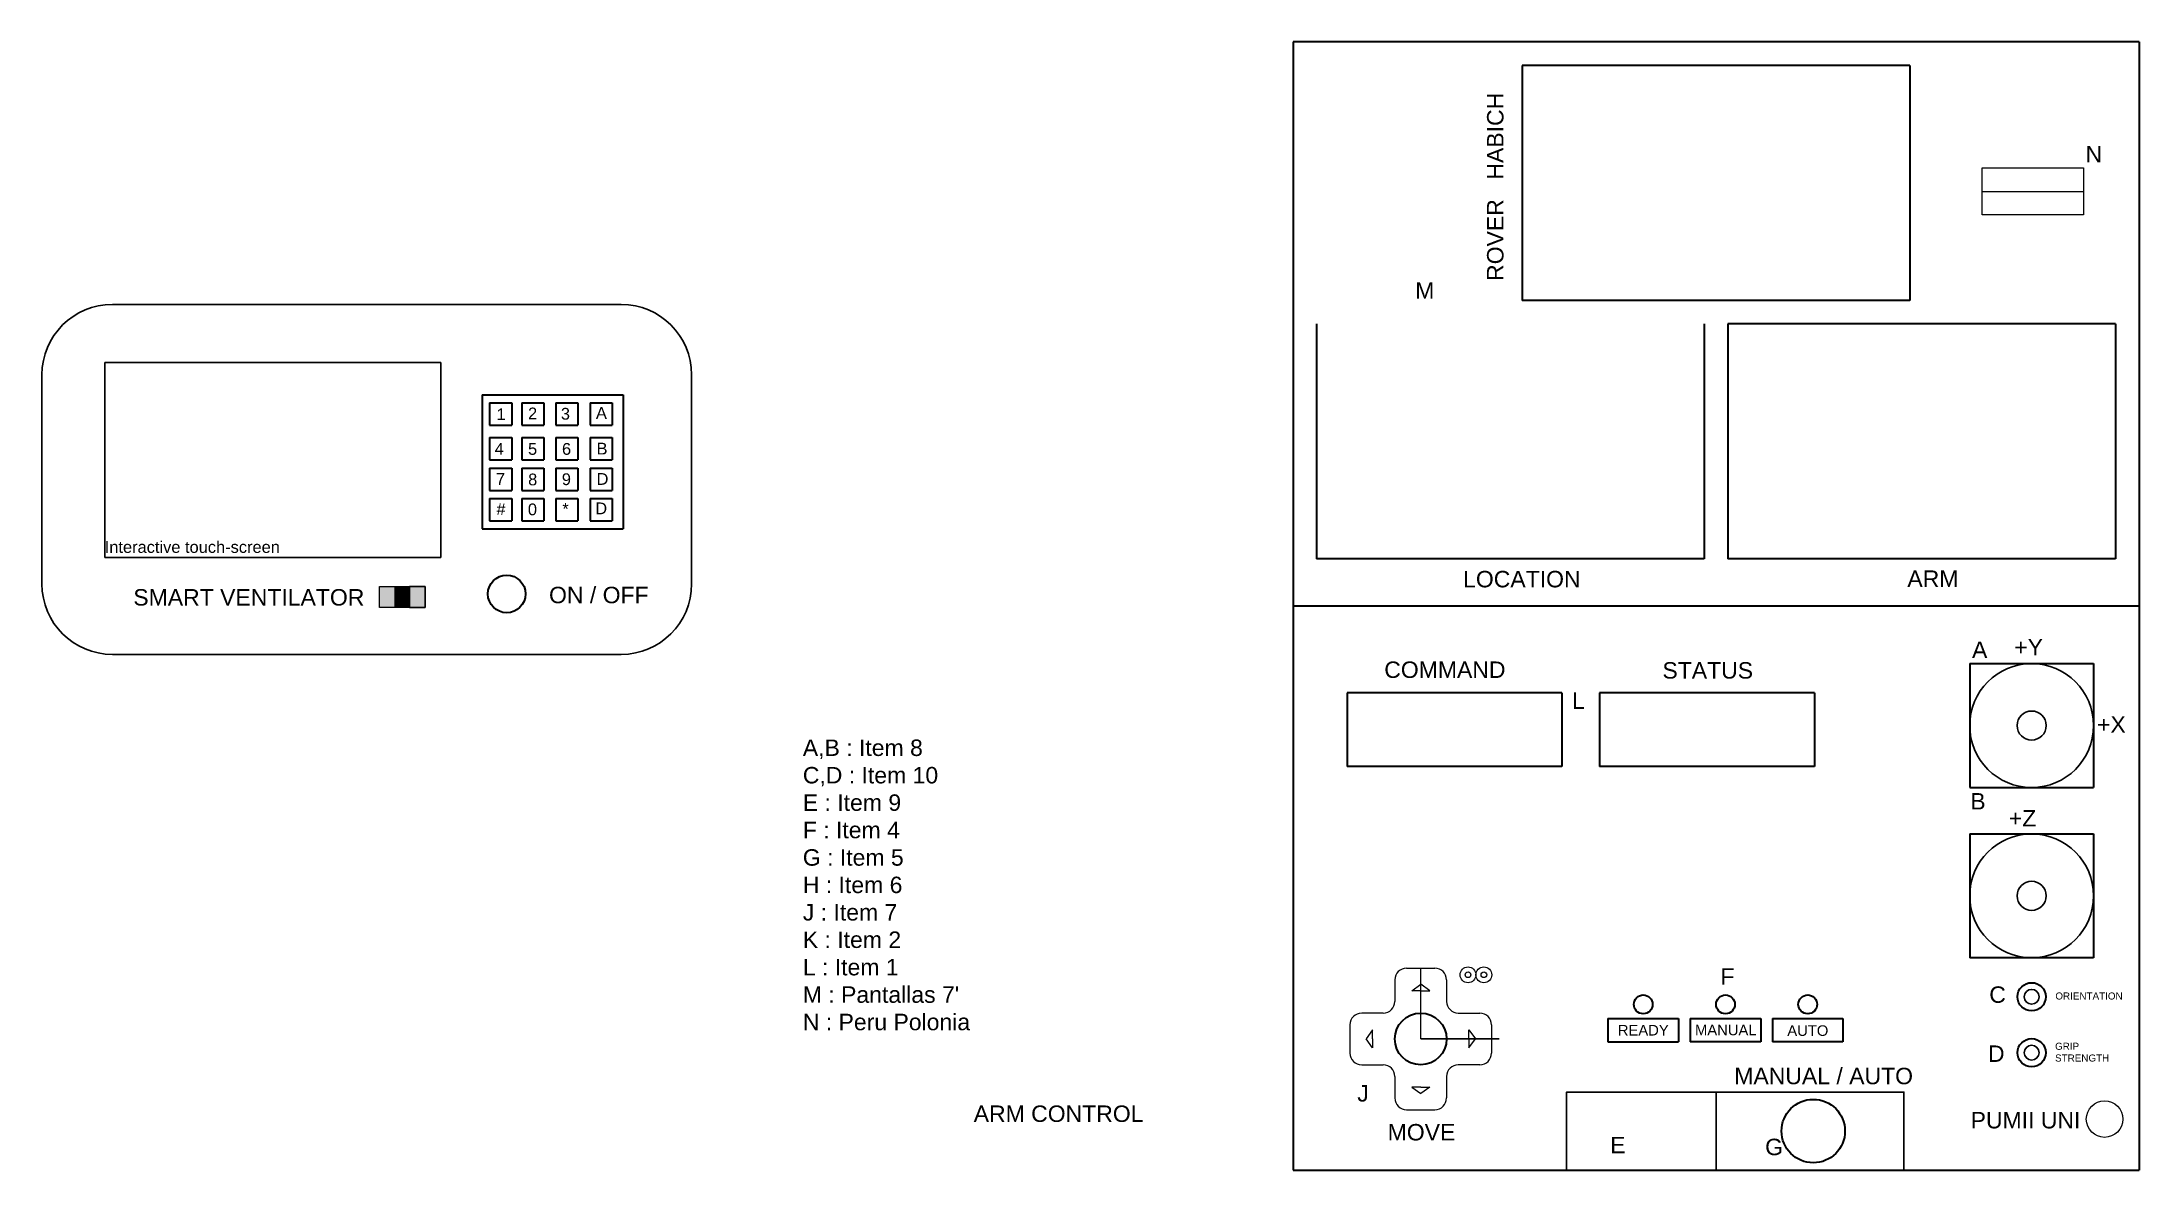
# Model space of a CAD drawing. Header units: millimetres. Extents: x 951 to 1844, y 1495 to 1975.
import ezdxf

# ---------------------------------------------------------------- set-up
doc = ezdxf.new("R2010")
doc.units = ezdxf.units.MM
doc.layers.get('0').update_dxf_attribs({"color": 70})
doc.layers.add('Letras', color=7, linetype='Continuous', lineweight=18)
doc.layers.add('Lineas auxiliares', color=52, linetype='Continuous', lineweight=9)
doc.styles.get("Standard").update_dxf_attribs({"font": 'arial.ttf'})

msp = doc.modelspace()

# ---------------------------------------------------------------- hatches: boundary and pattern name
h = msp.add_hatch(color=1)
h.dxf.hatch_style = 1
h.paths.add_polyline_path([(1101.66, 1743.03), (1095.1, 1743.03), (1095.1, 1734.08), (1101.66, 1734.08)])
h.paths.add_polyline_path([(1107.98, 1734.08), (1114.53, 1734.08), (1114.53, 1743.03), (1107.98, 1743.03)])
h = msp.add_hatch(color=7)
h.dxf.hatch_style = 1
h.paths.add_polyline_path([(1107.98, 1743.03), (1101.66, 1743.03), (1101.66, 1734.08), (1107.98, 1734.08)])

# ---------------------------------------------------------------- linework, layer by layer
at = {"color": 3, "lineweight": 30}
for p, q in [((1483.93, 1974.69), (1483.93, 1734.69)), ((1843.93, 1974.69), (1483.93, 1974.69)), ((1843.93, 1974.69), (1843.93, 1734.69)), ((1138.87, 1824.48), (1198.87, 1824.48)), ((1138.87, 1824.48), (1138.87, 1767.48)), ((1141.96, 1821.09), (1151.4, 1821.09)), ((1141.96, 1821.09), (1141.96, 1811.65)), ((1151.4, 1821.09), (1151.4, 1811.65)), ((1155.68, 1821.09), (1165.12, 1821.09)), ((1155.68, 1821.09), (1155.68, 1811.65)), ((1165.12, 1821.09), (1165.12, 1811.65)), ((1170.13, 1821.09), (1179.57, 1821.09)), ((1170.13, 1821.09), (1170.13, 1811.65)), ((1179.57, 1821.09), (1179.57, 1811.65)), ((1184.76, 1821.09), (1194.2, 1821.09)), ((1184.76, 1821.09), (1184.76, 1811.65)), ((1194.2, 1821.09), (1194.2, 1811.65)), ((1198.87, 1824.48), (1198.87, 1767.48)), ((1141.96, 1811.65), (1151.4, 1811.65)), ((1155.68, 1811.65), (1165.12, 1811.65)), ((1170.13, 1811.65), (1179.57, 1811.65)), ((1184.76, 1811.65), (1194.2, 1811.65)), ((1141.96, 1806.38), (1151.4, 1806.38)), ((1141.96, 1806.38), (1141.96, 1796.94)), ((1151.4, 1806.38), (1151.4, 1796.94)), ((1155.68, 1806.38), (1165.12, 1806.38)), ((1155.68, 1806.38), (1155.68, 1796.94)), ((1165.12, 1806.38), (1165.12, 1796.94)), ((1170.13, 1806.38), (1179.57, 1806.38)), ((1170.13, 1806.38), (1170.13, 1796.94)), ((1179.57, 1806.38), (1179.57, 1796.94)), ((1184.76, 1806.38), (1194.2, 1806.38)), ((1184.76, 1806.38), (1184.76, 1796.94)), ((1194.2, 1806.38), (1194.2, 1796.94)), ((1141.96, 1796.94), (1151.4, 1796.94)), ((1155.68, 1796.94), (1165.12, 1796.94)), ((1170.13, 1796.94), (1179.57, 1796.94)), ((1184.76, 1796.94), (1194.2, 1796.94)), ((1141.96, 1793.29), (1151.4, 1793.29)), ((1141.96, 1793.29), (1141.96, 1783.85)), ((1151.4, 1793.29), (1151.4, 1783.85)), ((1155.68, 1793.29), (1165.12, 1793.29)), ((1155.68, 1793.29), (1155.68, 1783.85)), ((1165.12, 1793.29), (1165.12, 1783.85)), ((1170.13, 1793.29), (1179.57, 1793.29)), ((1170.13, 1793.29), (1170.13, 1783.85)), ((1179.57, 1793.29), (1179.57, 1783.85)), ((1184.76, 1793.29), (1194.2, 1793.29)), ((1184.76, 1793.29), (1184.76, 1783.85)), ((1194.2, 1793.29), (1194.2, 1783.85)), ((1141.96, 1783.85), (1151.4, 1783.85)), ((1141.96, 1780.39), (1151.4, 1780.39)), ((1141.96, 1780.39), (1141.96, 1770.95)), ((1151.4, 1780.39), (1151.4, 1770.95)), ((1155.68, 1783.85), (1165.12, 1783.85)), ((1155.68, 1780.39), (1165.12, 1780.39)), ((1155.68, 1780.39), (1155.68, 1770.95)), ((1165.12, 1780.39), (1165.12, 1770.95)), ((1170.13, 1783.85), (1179.57, 1783.85)), ((1170.13, 1780.39), (1179.57, 1780.39)), ((1170.13, 1780.39), (1170.13, 1770.95)), ((1179.57, 1780.39), (1179.57, 1770.95)), ((1184.76, 1783.85), (1194.2, 1783.85)), ((1184.76, 1780.39), (1194.2, 1780.39)), ((1184.76, 1780.39), (1184.76, 1770.95)), ((1194.2, 1780.39), (1194.2, 1770.95)), ((1138.87, 1767.48), (1198.87, 1767.48)), ((1141.96, 1770.95), (1151.4, 1770.95)), ((1155.68, 1770.95), (1165.12, 1770.95)), ((1170.13, 1770.95), (1179.57, 1770.95)), ((1184.76, 1770.95), (1194.2, 1770.95)), ((1483.93, 1734.69), (1843.93, 1734.69)), ((1483.93, 1734.69), (1483.93, 1494.69)), ((1843.93, 1734.69), (1843.93, 1494.69)), ((1771.87, 1710.17), (1824.57, 1710.17)), ((1771.87, 1710.17), (1771.87, 1657.47)), ((1824.57, 1710.17), (1824.57, 1657.47)), ((1771.87, 1657.47), (1824.57, 1657.47)), ((1771.87, 1637.72), (1771.87, 1585.02)), ((1771.87, 1637.72), (1824.57, 1637.72)), ((1824.57, 1637.72), (1824.57, 1585.02)), ((1824.57, 1585.02), (1771.87, 1585.02)), ((1483.93, 1494.69), (1843.93, 1494.69))]:
    msp.add_line(p, q, dxfattribs=at)
at = {"color": 4, "lineweight": 30}
for p, q in [((1581.43, 1964.69), (1581.43, 1864.69)), ((1746.43, 1964.69), (1581.43, 1964.69)), ((1746.43, 1964.69), (1746.43, 1864.69)), ((1746.43, 1864.69), (1581.43, 1864.69)), ((1493.93, 1854.69), (1493.93, 1754.69)), ((1658.93, 1854.69), (1658.93, 1754.69)), ((1833.93, 1854.69), (1668.93, 1854.69)), ((1668.93, 1854.69), (1668.93, 1754.69)), ((1833.93, 1854.69), (1833.93, 1754.69)), ((1658.93, 1754.69), (1493.93, 1754.69)), ((1833.93, 1754.69), (1668.93, 1754.69)), ((1483.93, 1734.69), (1843.93, 1734.69)), ((1506.91, 1697.8), (1506.91, 1666.4)), ((1598.31, 1697.8), (1506.91, 1697.8)), ((1598.31, 1697.8), (1598.31, 1666.4)), ((1705.75, 1697.8), (1614.35, 1697.8)), ((1614.35, 1697.8), (1614.35, 1666.4)), ((1705.75, 1697.8), (1705.75, 1666.4)), ((1598.31, 1666.4), (1506.91, 1666.4)), ((1705.75, 1666.4), (1614.35, 1666.4))]:
    msp.add_line(p, q, dxfattribs=at)
for p, q in [((981.5, 1863.04), (1197.98, 1863.04)), ((951.5, 1744.08), (951.5, 1833.04)), ((1227.98, 1833.04), (1227.98, 1744.08)), ((1197.98, 1714.08), (981.5, 1714.08))]:
    msp.add_line(p, q)
at = {"color": 4}
for p, q in [((978.22, 1838.35), (1121.22, 1838.35)), ((978.22, 1838.35), (978.22, 1755.35)), ((1121.22, 1838.35), (1121.22, 1755.35)), ((1121.22, 1755.35), (978.22, 1755.35)), ((978.22, 1755.35), (978.22, 1755.35))]:
    msp.add_line(p, q, dxfattribs=at)
for points in [[(1663.93, 1527.85), (1600.33, 1527.85), (1600.33, 1494.69), (1663.93, 1494.69)], [(1663.93, 1494.69), (1743.83, 1494.69), (1743.83, 1527.85), (1663.93, 1527.85)]]:
    msp.add_lwpolyline(points, close=True)
at = {"color": 3, "lineweight": 30}
for centre, radius in [((1149.27, 1739.81), 8), ((1798.22, 1568.41), 6), ((1632.93, 1565.19), 4), ((1667.93, 1565.19), 4), ((1702.93, 1565.19), 4), ((1538.24, 1550.47), 11), ((1798.22, 1544.61), 6), ((1798.22, 1544.61), 6), ((1705.29, 1511.27), 13.5)]:
    msp.add_circle(centre, radius, dxfattribs=at)
for centre, radius in [((1798.22, 1683.82), 26.35), ((1798.22, 1683.82), 6.18), ((1798.22, 1611.37), 26.35), ((1798.22, 1611.37), 6.18), ((1798.22, 1568.41), 3.15), ((1798.22, 1544.61), 3.15)]:
    msp.add_circle(centre, radius)
for centre, start, end in [((981.5, 1833.04), 90, 180), ((1197.98, 1833.04), 0, 90), ((981.5, 1744.08), 180, 270), ((1197.98, 1744.08), 270, 0)]:
    msp.add_arc(centre, 30, start, end)
at = {"layer": 'Letras'}
for p, q in [((1777.13, 1911.11), (1820.3, 1911.11)), ((1532.24, 1580.6), (1544.24, 1580.6)), ((1527.24, 1575.6), (1527.24, 1566.47)), ((1534.43, 1570.94), (1538.24, 1573.76)), ((1538.24, 1570.94), (1534.43, 1570.94)), ((1542.06, 1570.94), (1538.24, 1573.76)), ((1542.06, 1570.94), (1538.24, 1573.76)), ((1538.24, 1570.94), (1542.06, 1570.94)), ((1538.24, 1570.94), (1542.06, 1570.94)), ((1549.24, 1575.6), (1549.24, 1566.47)), ((1508.12, 1556.47), (1508.12, 1544.47)), ((1522.24, 1561.47), (1513.12, 1561.47)), ((1517.77, 1554.29), (1514.96, 1550.47)), ((1517.77, 1554.29), (1514.96, 1550.47)), ((1517.77, 1550.47), (1517.77, 1554.29)), ((1517.77, 1550.47), (1517.77, 1554.29)), ((1554.24, 1561.47), (1563.37, 1561.47)), ((1558.71, 1550.47), (1558.71, 1554.29)), ((1558.71, 1554.29), (1561.53, 1550.47)), ((1558.71, 1550.47), (1558.71, 1554.29)), ((1558.71, 1554.29), (1561.53, 1550.47)), ((1568.37, 1556.47), (1568.37, 1544.47)), ((1517.77, 1546.66), (1514.96, 1550.47)), ((1517.77, 1546.66), (1514.96, 1550.47)), ((1517.77, 1550.47), (1517.77, 1546.66)), ((1517.77, 1550.47), (1517.77, 1546.66)), ((1558.71, 1550.47), (1558.71, 1546.66)), ((1558.71, 1546.66), (1561.53, 1550.47)), ((1558.71, 1550.47), (1558.71, 1546.66)), ((1558.71, 1546.66), (1561.53, 1550.47)), ((1513.12, 1539.47), (1522.24, 1539.47)), ((1563.37, 1539.47), (1554.24, 1539.47)), ((1527.24, 1534.47), (1527.24, 1525.35)), ((1538.24, 1530), (1534.43, 1530)), ((1534.43, 1530), (1538.24, 1527.19)), ((1538.24, 1530), (1542.06, 1530)), ((1542.06, 1530), (1538.24, 1527.19)), ((1549.24, 1534.47), (1549.24, 1525.35)), ((1532.24, 1520.35), (1544.24, 1520.35))]:
    msp.add_line(p, q, dxfattribs=at)
at = {"layer": 'Letras', "lineweight": 30}
for p, q in [((1617.93, 1559.19), (1647.93, 1559.19)), ((1617.93, 1559.19), (1617.93, 1549.19)), ((1647.93, 1559.19), (1647.93, 1549.19)), ((1652.93, 1559.19), (1652.93, 1549.19)), ((1652.93, 1559.19), (1682.93, 1559.19)), ((1682.93, 1559.19), (1682.93, 1549.19)), ((1687.93, 1559.19), (1687.93, 1549.19)), ((1687.93, 1559.19), (1717.93, 1559.19)), ((1717.93, 1559.19), (1717.93, 1549.19)), ((1617.93, 1549.19), (1647.93, 1549.19)), ((1682.93, 1549.19), (1652.93, 1549.19)), ((1717.93, 1549.19), (1687.93, 1549.19))]:
    msp.add_line(p, q, dxfattribs=at)
at = {"layer": 'Letras'}
for points in [[(1777.13, 1921.06), (1820.3, 1921.06), (1820.3, 1901.15), (1777.13, 1901.15)], [(1095.1, 1743.03), (1114.53, 1743.03), (1114.53, 1734.08), (1095.1, 1734.08)], [(1095.1, 1743.03), (1101.66, 1743.03), (1101.66, 1734.08), (1095.1, 1734.08)], [(1114.53, 1743.03), (1107.98, 1743.03), (1107.98, 1734.08), (1114.53, 1734.08)]]:
    msp.add_lwpolyline(points, close=True, dxfattribs=at)
for centre, radius in [((1558.36, 1577.76), 3.37), ((1565.11, 1577.76), 3.37), ((1558.36, 1577.76), 1.21), ((1565.11, 1577.76), 1.21), ((1829.25, 1516.36), 7.76)]:
    msp.add_circle(centre, radius, dxfattribs=at)
for centre, start, end in [((1532.24, 1575.6), 90, 180), ((1544.24, 1575.6), 0, 90), ((1522.24, 1566.47), 270, 0), ((1554.24, 1566.47), 180, 270), ((1554.24, 1566.47), 180, 270), ((1513.12, 1556.47), 90, 180), ((1563.37, 1556.47), 0, 90), ((1513.12, 1544.47), 180, 270), ((1563.37, 1544.47), 270, 0), ((1522.24, 1534.47), 0, 90), ((1554.24, 1534.47), 90, 180), ((1554.24, 1534.47), 90, 180), ((1532.24, 1525.35), 180, 270), ((1544.24, 1525.35), 270, 0)]:
    msp.add_arc(centre, 5, start, end, dxfattribs=at)
at = {"layer": 'Lineas auxiliares'}
for p, q in [((1538.24, 1550.47), (1538.24, 1580.6)), ((1538.24, 1550.47), (1571.64, 1550.47)), ((1571.64, 1550.47), (1538.24, 1550.47))]:
    msp.add_line(p, q, dxfattribs=at)

# ---------------------------------------------------------------- texts
at = {"layer": 'Letras'}
note = msp.add_mtext_dynamic_manual_height_columns('{\\fSwis721 BdOul BT|b0|i0|c0|p82;ROVER }', width=30.5948, gutter_width=12.5, heights=[13, 0], dxfattribs=dict(at, insert=(1566.46, 1873.02), char_height=7, attachment_point=1, rotation=90))
for column, words in zip(note.columns.linked_columns, ['{\\fSwis721 BdOul BT|b0|i0|c0|p82;HABICH\\P}']):
    column.text = words
at = {"layer": 'Letras', "attachment_point": 1}
for s, width, heights, insert, char_height in [('{\\fSwis721 BdOul BT|b0|i0|c0|p82;1}', 5, [0], (1144.97, 1818.79), 5), ('{\\fSwis721 BdOul BT|b0|i0|c0|p82;2}', 5, [0], (1158.35, 1819.12), 5), ('{\\fSwis721 BdOul BT|b0|i0|c0|p82;3}', 5, [0], (1172.33, 1818.99), 5), ('{\\fSwis721 BdOul BT|b0|i0|c0|p82;A}', 5, [0], (1187.25, 1819.32), 5), ('{\\fSwis721 BdOul BT|b0|i0|c0|p82;4}', 5, [0], (1144.16, 1804.08), 5), ('{\\fSwis721 BdOul BT|b0|i0|c0|p82;5}', 5, [0], (1158.35, 1804.02), 5), ('{\\fSwis721 BdOul BT|b0|i0|c0|p82;6}', 5, [0], (1172.8, 1804.02), 5), ('{\\fSwis721 BdOul BT|b0|i0|c0|p82;B}', 5, [0], (1187.52, 1804.15), 5), ('{\\fSwis721 BdOul BT|b0|i0|c0|p82;7}', 5, [0], (1144.7, 1791.24), 5), ('{\\fSwis721 BdOul BT|b0|i0|c0|p82;8}', 5, [0], (1158.4, 1791.03), 5), ('{\\fSwis721 BdOul BT|b0|i0|c0|p82;9}', 5, [0], (1172.74, 1791.13), 5), ('{\\fSwis721 BdOul BT|b0|i0|c0|p82;D}', 5, [0], (1187.52, 1791.24), 5), ('{\\fSwis721 BdOul BT|b0|i0|c0|p82;#}', 5, [0], (1144.91, 1778.41), 5), ('{\\fSwis721 BdOul BT|b0|i0|c0|p82;0}', 5, [0], (1158.29, 1778.3), 5), ('{\\fSwis721 BdOul BT|b0|i0|c0|p82;*}', 5, [0], (1172.96, 1778.51), 5), ('{\\fSwis721 BdOul BT|b0|i0|c0|p82;D}', 5, [0], (1186.98, 1778.73), 5), ('{\\fSwis721 BdOul BT|b0|i0|c0|p82;Interactive touch-screen}', 110.1993, [0], (978.22, 1762.29), 5), ('{\\fSwis721 BdOul BT|b0|i0|c0|p82;ARM}', 30.5948, [13], (1745.33, 1749.82), 7), ('{\\fSwis721 BdOul BT|b0|i0|c0|p82;SMART VENTILATOR}', 110.1993, [0], (990.38, 1741.88), 7), ('{\\fSwis721 BdOul BT|b0|i0|c0|p82;ON / OFF}', 45.4841, [0], (1167.29, 1742.87), 7), ('{\\fSwis721 BdOul BT|b0|i0|c0|p82;+Y }', 18.7528, [0], (1790.81, 1720.69), 7), ('{\\fSwis721 BdOul BT|b0|i0|c0|p82;STATUS}', 30.5948, [13], (1641.1, 1710.8), 7), ('{\\fSwis721 BdOul BT|b0|i0|c0|p82;+X }', 18.7528, [0], (1826.04, 1687.78), 7), ('{\\fSwis721 BdOul BT|b0|i0|c0|p82;+Z }', 18.7528, [0], (1788.5, 1647.88), 7), ('{\\fSwis721 BdOul BT|b0|i0|c0|p82;ORIENTATION}', 45.4841, [0], (1808.31, 1570.25), 3), ('{\\fSwis721 BdOul BT|b0|i0|c0|p82;READY}', 35.5564, [0], (1622.12, 1556.43), 4.5), ('{\\fSwis721 BdOul BT|b0|i0|c0|p82;MANUAL}', 35.5564, [0], (1654.96, 1556.53), 4.5), ('{\\fSwis721 BdOul BT|b0|i0|c0|p82;AUTO}', 35.5564, [0], (1694.24, 1556.27), 4.5), ('{\\fSwis721 BdOul BT|b0|i0|c0|p82;GRIP \\PSTRENGTH}', 45.4841, [0], (1808.18, 1548.86), 3), ('{\\fSwis721 BdOul BT|b0|i0|c0|p82;MANUAL / AUTO}', 83.8521, [0], (1671.67, 1538.2), 7), ('{\\fSwis721 BdOul BT|b0|i0|c0|p82;ARM CONTROL}', 106.1228, [0], (1348.01, 1522.16), 7), ('{\\fSwis721 BdOul BT|b0|i0|c0|p82;PUMII UNI}', 83.8521, [0], (1772.25, 1519.41), 7), ('{\\fSwis721 BdOul BT|b0|i0|c0|p82;MOVE}', 32.9543, [0], (1524.18, 1514.28), 7)]:
    msp.add_mtext_dynamic_manual_height_columns(s, width=width, gutter_width=12.5, heights=heights, dxfattribs=dict(at, insert=insert, char_height=char_height))
at = {"layer": 'Letras'}
note = msp.add_mtext_dynamic_manual_height_columns('{\\fSwis721 BdOul BT|b0|i0|c0|p82;LOCATION\\P}', width=30.5948, gutter_width=12.5, heights=[13, 0], dxfattribs=dict(at, insert=(1556.28, 1749.63), char_height=7, attachment_point=1))
note = msp.add_mtext_dynamic_manual_height_columns('{\\fSwis721 BdOul BT|b0|i0|c0|p82;COMMAND\\P}', width=30.5948, gutter_width=12.5, heights=[13, 0], dxfattribs=dict(at, insert=(1522.72, 1711.08), char_height=7, attachment_point=1))
at = {"layer": 'Lineas auxiliares', "char_height": 7, "attachment_point": 1}
for s, width, insert in [('{\\fSwis721 BdOul BT|b0|i0|c0|p82;N}', 7, (1821.13, 1930.42)), ('{\\fSwis721 BdOul BT|b0|i0|c0|p82;M}', 7, (1535.9, 1872.44)), ('{\\fSwis721 BdOul BT|b0|i0|c0|p82;A}', 7, (1772.85, 1719.56)), ('{\\fSwis721 BdOul BT|b0|i0|c0|p82;L}', 7, (1602.66, 1697.9)), ("A,B : Item 8\\PC,D : Item 10\\PE : Item 9\\PF : Item 4\\PG : Item 5\\PH : Item 6\\PJ : Item 7\\PK : Item 2\\PL : Item 1\\PM : Pantallas 7'\\PN : Peru Polonia", 77.0387, (1275.29, 1677.87)), ('{\\fSwis721 BdOul BT|b0|i0|c0|p82;B}', 7, (1772.12, 1655.1)), ('{\\fSwis721 BdOul BT|b0|i0|c0|p82;F}', 7, (1665.79, 1580.55)), ('{\\fSwis721 BdOul BT|b0|i0|c0|p82;C}', 7, (1780.18, 1572.84)), ('{\\fSwis721 BdOul BT|b0|i0|c0|p82;D}', 7, (1779.64, 1547.71)), ('{\\fSwis721 BdOul BT|b0|i0|c0|p82;J}', 7, (1511.24, 1530.83)), ('{\\fSwis721 BdOul BT|b0|i0|c0|p82;E}', 7, (1618.88, 1508.81)), ('{\\fSwis721 BdOul BT|b0|i0|c0|p82;G}', 7, (1684.8, 1508.02))]:
    msp.add_mtext_dynamic_manual_height_columns(s, width=width, gutter_width=12.5, heights=[0], dxfattribs=dict(at, insert=insert))

doc.saveas('drawing.dxf')
